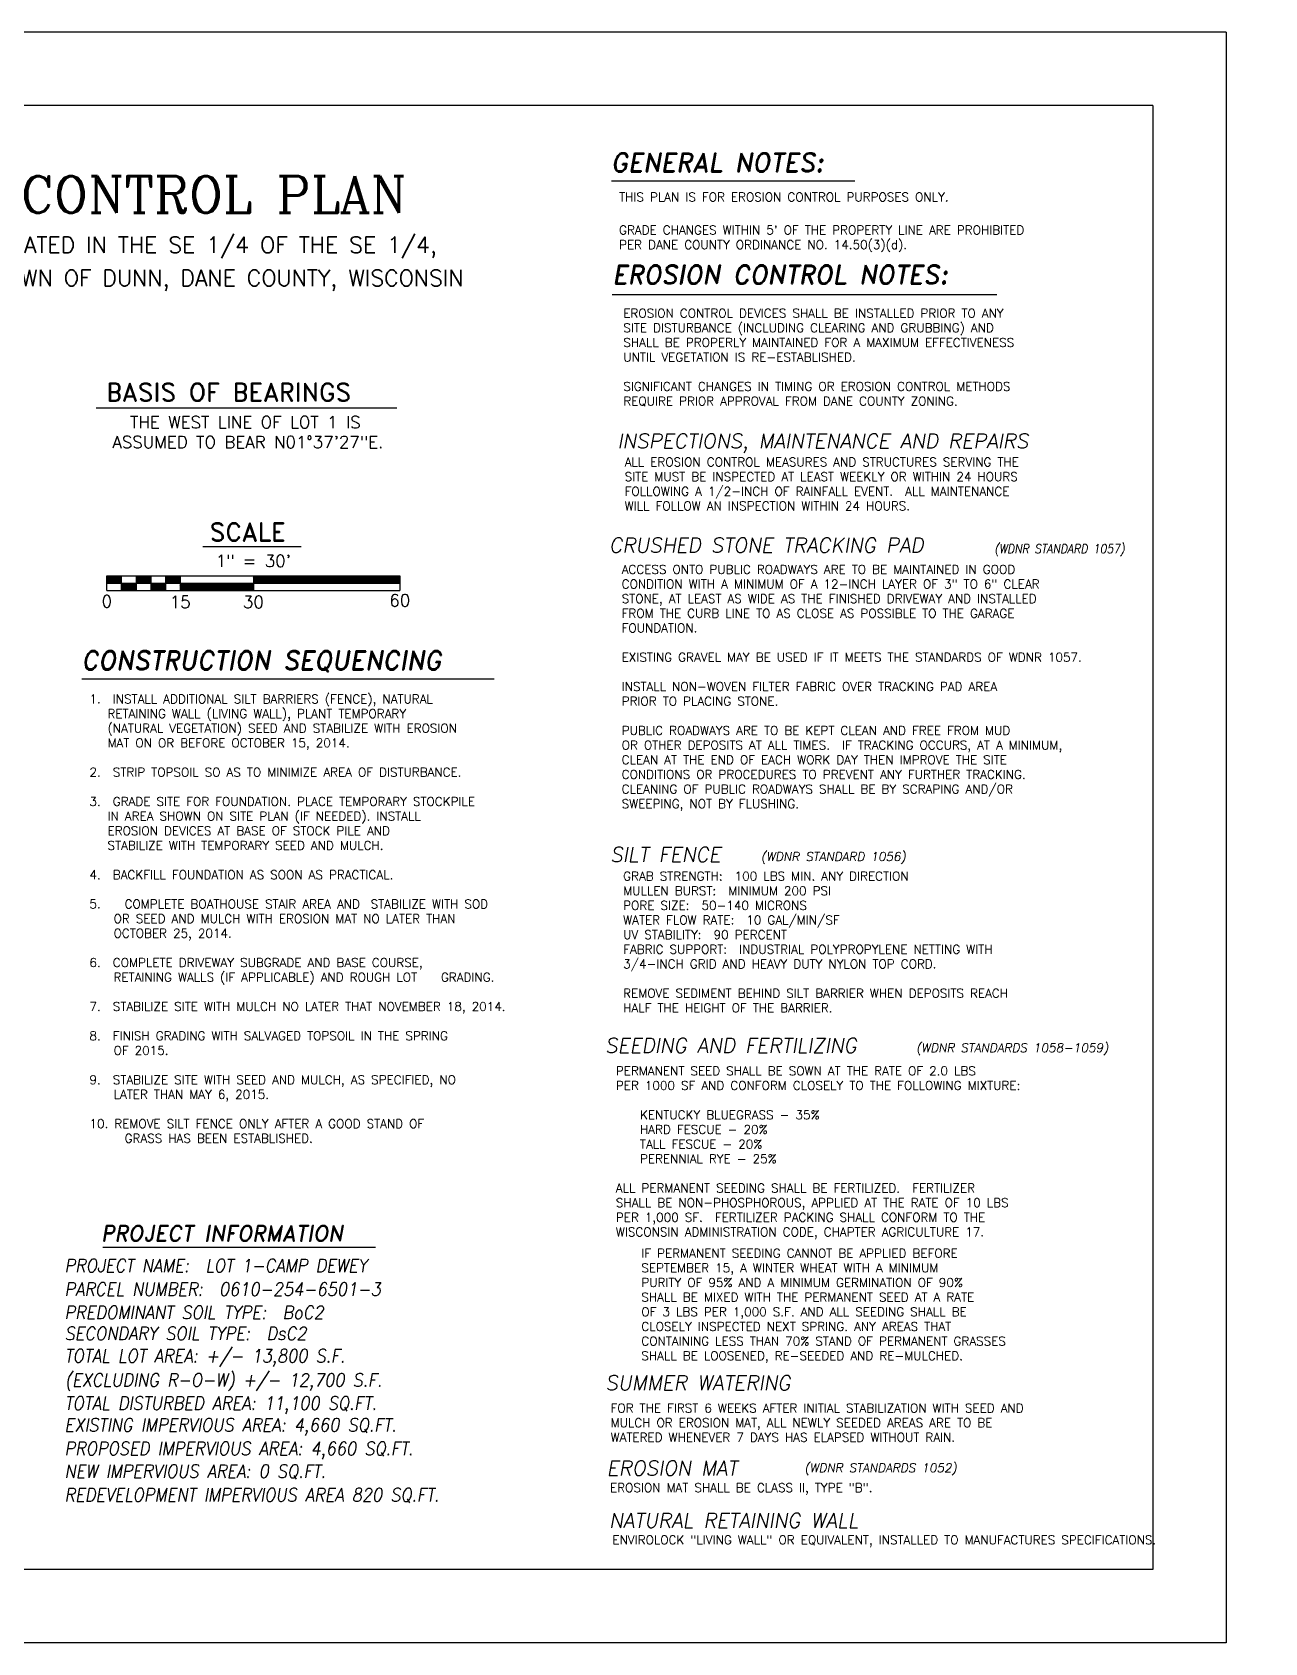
# Model space of a CAD drawing. Extents: x 855770 to 944465, y 436904 to 437335.
# Drawn here: x 856035.9 to 856288.4, y 436903.9 to 437233.9 of the extents above; entities that cross this region are included whole.
import ezdxf
from ezdxf.enums import TextEntityAlignment as Align

# ---------------------------------------------------------------- set-up
doc = ezdxf.new("R2010")
doc.units = 0
doc.header["$MEASUREMENT"] = 0
doc.layers.get('0').update_dxf_attribs({"linetype": 'CONTINUOUS'})
for name, color, linetype in [('SHEET', 3, 'CONTINUOUS'), ('TEXT', 7, 'CONTINUOUS'), ('TITLES', 3, 'CONTINUOUS'), ('Tracking Pad', 7, 'CONTINUOUS')]:
    doc.layers.add(name, color=color, linetype=linetype)
doc.styles.add('ROMANC', font='ROMANC', dxfattribs={"height": 10})
doc.styles.add('ROMAND', font='romand', dxfattribs={"oblique": 10, "height": 8})
doc.styles.add('ROMANS', font='ROMANS.shx', dxfattribs={"height": 2})

# ---------------------------------------------------------------- blocks, each defined once
blk = doc.blocks.new('*X2')
at = {"color": 0}
for p, q in [((3361.56, 2029.9), (3363.93, 2032.27)), ((3361.56, 2030.43), (3363.4, 2032.27)), ((3361.56, 2030.96), (3362.87, 2032.27)), ((3361.56, 2031.49), (3362.34, 2032.27)), ((3361.56, 2032.02), (3361.81, 2032.27)), ((3361.96, 2029.77), (3364.46, 2032.27)), ((3362.49, 2029.77), (3364.99, 2032.27)), ((3363.02, 2029.77), (3365.52, 2032.27)), ((3363.55, 2029.77), (3366.05, 2032.27)), ((3364.08, 2029.77), (3366.56, 2032.25)), ((3364.61, 2029.77), (3366.56, 2031.72)), ((3365.14, 2029.77), (3366.56, 2031.19)), ((3365.67, 2029.77), (3366.56, 2030.66)), ((3366.2, 2029.77), (3366.56, 2030.13)), ((3366.56, 2027.48), (3368.85, 2029.77)), ((3366.56, 2028.01), (3368.32, 2029.77)), ((3366.56, 2028.54), (3367.79, 2029.77)), ((3366.56, 2029.07), (3367.26, 2029.77)), ((3366.56, 2029.6), (3366.73, 2029.77)), ((3366.88, 2027.27), (3369.38, 2029.77)), ((3367.41, 2027.27), (3369.91, 2029.77)), ((3367.94, 2027.27), (3370.44, 2029.77)), ((3368.47, 2027.27), (3370.97, 2029.77)), ((3369, 2027.27), (3371.5, 2029.77)), ((3371.56, 2029.82), (3374, 2032.27)), ((3371.56, 2030.35), (3373.47, 2032.27)), ((3371.56, 2030.88), (3372.94, 2032.27)), ((3371.56, 2031.41), (3372.41, 2032.27)), ((3371.56, 2031.94), (3371.88, 2032.27)), ((3372.03, 2029.77), (3374.53, 2032.27)), ((3372.56, 2029.77), (3375.06, 2032.27)), ((3373.09, 2029.77), (3375.59, 2032.27)), ((3373.63, 2029.77), (3376.13, 2032.27)), ((3374.16, 2029.77), (3376.56, 2032.17)), ((3374.69, 2029.77), (3376.56, 2031.64)), ((3375.22, 2029.77), (3376.56, 2031.11)), ((3375.75, 2029.77), (3376.56, 2030.58)), ((3376.28, 2029.77), (3376.56, 2030.05)), ((3376.56, 2027.4), (3378.93, 2029.77)), ((3376.56, 2027.93), (3378.4, 2029.77)), ((3376.56, 2028.46), (3377.87, 2029.77)), ((3376.56, 2028.99), (3377.34, 2029.77)), ((3376.56, 2029.52), (3376.81, 2029.77)), ((3376.96, 2027.27), (3379.46, 2029.77)), ((3377.49, 2027.27), (3379.99, 2029.77)), ((3378.02, 2027.27), (3380.52, 2029.77)), ((3378.55, 2027.27), (3381.05, 2029.77)), ((3379.08, 2027.27), (3381.56, 2029.75)), ((3381.56, 2030.28), (3383.55, 2032.27)), ((3381.56, 2030.81), (3383.02, 2032.27)), ((3381.56, 2031.34), (3382.49, 2032.27)), ((3381.56, 2031.87), (3381.96, 2032.27)), ((3381.58, 2029.77), (3384.08, 2032.27)), ((3382.11, 2029.77), (3384.61, 2032.27)), ((3382.64, 2029.77), (3385.14, 2032.27)), ((3383.17, 2029.77), (3385.67, 2032.27)), ((3383.7, 2029.77), (3386.2, 2032.27)), ((3384.23, 2029.77), (3386.56, 2032.1)), ((3384.76, 2029.77), (3386.56, 2031.57)), ((3385.29, 2029.77), (3386.56, 2031.03)), ((3385.82, 2029.77), (3386.56, 2030.5)), ((3386.35, 2029.77), (3386.56, 2029.97)), ((3386.56, 2027.32), (3389, 2029.77)), ((3386.56, 2027.85), (3388.47, 2029.77)), ((3386.56, 2028.38), (3387.94, 2029.77)), ((3386.56, 2028.91), (3387.41, 2029.77)), ((3386.56, 2029.44), (3386.88, 2029.77)), ((3387.04, 2027.27), (3389.54, 2029.77)), ((3387.57, 2027.27), (3390.07, 2029.77)), ((3388.1, 2027.27), (3390.6, 2029.77)), ((3388.63, 2027.27), (3391.13, 2029.77)), ((3389.16, 2027.27), (3391.66, 2029.77)), ((3389.69, 2027.27), (3392.19, 2029.77)), ((3390.22, 2027.27), (3392.72, 2029.77)), ((3390.75, 2027.27), (3393.25, 2029.77)), ((3391.28, 2027.27), (3393.78, 2029.77)), ((3391.81, 2027.27), (3394.31, 2029.77)), ((3392.34, 2027.27), (3394.84, 2029.77)), ((3392.87, 2027.27), (3395.37, 2029.77)), ((3393.4, 2027.27), (3395.9, 2029.77)), ((3393.93, 2027.27), (3396.43, 2029.77)), ((3394.46, 2027.27), (3396.96, 2029.77)), ((3394.99, 2027.27), (3397.49, 2029.77)), ((3395.52, 2027.27), (3398.02, 2029.77)), ((3396.05, 2027.27), (3398.55, 2029.77)), ((3396.58, 2027.27), (3399.08, 2029.77)), ((3397.11, 2027.27), (3399.61, 2029.77)), ((3397.64, 2027.27), (3400.14, 2029.77)), ((3398.17, 2027.27), (3400.67, 2029.77)), ((3398.7, 2027.27), (3401.2, 2029.77)), ((3399.23, 2027.27), (3401.73, 2029.77)), ((3399.76, 2027.27), (3402.26, 2029.77)), ((3400.29, 2027.27), (3402.79, 2029.77)), ((3400.82, 2027.27), (3403.32, 2029.77)), ((3401.35, 2027.27), (3403.85, 2029.77)), ((3401.88, 2027.27), (3404.38, 2029.77)), ((3402.41, 2027.27), (3404.91, 2029.77)), ((3402.94, 2027.27), (3405.44, 2029.77)), ((3403.48, 2027.27), (3405.98, 2029.77)), ((3404.01, 2027.27), (3406.51, 2029.77)), ((3404.54, 2027.27), (3407.04, 2029.77)), ((3405.07, 2027.27), (3407.57, 2029.77)), ((3405.6, 2027.27), (3408.1, 2029.77)), ((3406.13, 2027.27), (3408.63, 2029.77)), ((3406.66, 2027.27), (3409.16, 2029.77)), ((3407.19, 2027.27), (3409.69, 2029.77)), ((3407.72, 2027.27), (3410.22, 2029.77)), ((3408.25, 2027.27), (3410.75, 2029.77)), ((3408.78, 2027.27), (3411.28, 2029.77)), ((3409.31, 2027.27), (3411.56, 2029.52)), ((3411.56, 2030.05), (3413.78, 2032.27)), ((3411.56, 2030.58), (3413.25, 2032.27)), ((3411.56, 2031.11), (3412.72, 2032.27)), ((3411.56, 2031.64), (3412.19, 2032.27)), ((3411.56, 2032.17), (3411.66, 2032.27)), ((3411.81, 2029.77), (3414.31, 2032.27)), ((3412.34, 2029.77), (3414.84, 2032.27)), ((3412.87, 2029.77), (3415.37, 2032.27)), ((3413.4, 2029.77), (3415.9, 2032.27)), ((3413.93, 2029.77), (3416.43, 2032.27)), ((3414.46, 2029.77), (3416.96, 2032.27)), ((3414.99, 2029.77), (3417.49, 2032.27)), ((3415.52, 2029.77), (3418.02, 2032.27)), ((3416.05, 2029.77), (3418.55, 2032.27)), ((3416.58, 2029.77), (3419.08, 2032.27)), ((3417.11, 2029.77), (3419.61, 2032.27)), ((3417.64, 2029.77), (3420.14, 2032.27)), ((3418.17, 2029.77), (3420.67, 2032.27)), ((3418.7, 2029.77), (3421.2, 2032.27)), ((3419.23, 2029.77), (3421.73, 2032.27)), ((3419.76, 2029.77), (3422.26, 2032.27)), ((3420.29, 2029.77), (3422.79, 2032.27)), ((3420.82, 2029.77), (3423.32, 2032.27)), ((3421.35, 2029.77), (3423.85, 2032.27)), ((3421.89, 2029.77), (3424.39, 2032.27)), ((3422.42, 2029.77), (3424.92, 2032.27)), ((3422.95, 2029.77), (3425.45, 2032.27)), ((3423.48, 2029.77), (3425.98, 2032.27)), ((3424.01, 2029.77), (3426.51, 2032.27)), ((3424.54, 2029.77), (3427.04, 2032.27)), ((3425.07, 2029.77), (3427.57, 2032.27)), ((3425.6, 2029.77), (3428.1, 2032.27)), ((3426.13, 2029.77), (3428.63, 2032.27)), ((3426.66, 2029.77), (3429.16, 2032.27)), ((3427.19, 2029.77), (3429.69, 2032.27)), ((3427.72, 2029.77), (3430.22, 2032.27)), ((3428.25, 2029.77), (3430.75, 2032.27)), ((3428.78, 2029.77), (3431.28, 2032.27)), ((3429.31, 2029.77), (3431.81, 2032.27)), ((3429.84, 2029.77), (3432.34, 2032.27)), ((3430.37, 2029.77), (3432.87, 2032.27)), ((3430.9, 2029.77), (3433.4, 2032.27)), ((3431.43, 2029.77), (3433.93, 2032.27)), ((3431.96, 2029.77), (3434.46, 2032.27)), ((3432.49, 2029.77), (3434.99, 2032.27)), ((3433.02, 2029.77), (3435.52, 2032.27)), ((3433.55, 2029.77), (3436.05, 2032.27)), ((3434.08, 2029.77), (3436.58, 2032.27)), ((3434.61, 2029.77), (3437.11, 2032.27)), ((3435.14, 2029.77), (3437.64, 2032.27)), ((3435.67, 2029.77), (3438.17, 2032.27)), ((3436.2, 2029.77), (3438.7, 2032.27)), ((3436.73, 2029.77), (3439.23, 2032.27)), ((3437.26, 2029.77), (3439.76, 2032.27)), ((3437.8, 2029.77), (3440.3, 2032.27)), ((3438.33, 2029.77), (3440.83, 2032.27)), ((3438.86, 2029.77), (3441.36, 2032.27)), ((3439.39, 2029.77), (3441.89, 2032.27)), ((3439.92, 2029.77), (3442.42, 2032.27)), ((3440.45, 2029.77), (3442.95, 2032.27)), ((3440.98, 2029.77), (3443.48, 2032.27)), ((3441.51, 2029.77), (3444.01, 2032.27)), ((3442.04, 2029.77), (3444.54, 2032.27)), ((3442.57, 2029.77), (3445.07, 2032.27)), ((3443.1, 2029.77), (3445.6, 2032.27)), ((3443.63, 2029.77), (3446.13, 2032.27)), ((3444.16, 2029.77), (3446.66, 2032.27)), ((3444.69, 2029.77), (3447.19, 2032.27)), ((3445.22, 2029.77), (3447.72, 2032.27)), ((3445.75, 2029.77), (3448.25, 2032.27)), ((3446.28, 2029.77), (3448.78, 2032.27)), ((3446.81, 2029.77), (3449.31, 2032.27)), ((3447.34, 2029.77), (3449.84, 2032.27)), ((3447.87, 2029.77), (3450.37, 2032.27)), ((3448.4, 2029.77), (3450.9, 2032.27)), ((3448.93, 2029.77), (3451.43, 2032.27)), ((3449.46, 2029.77), (3451.96, 2032.27)), ((3449.99, 2029.77), (3452.49, 2032.27)), ((3450.52, 2029.77), (3453.02, 2032.27)), ((3451.05, 2029.77), (3453.55, 2032.27)), ((3451.58, 2029.77), (3454.08, 2032.27)), ((3452.11, 2029.77), (3454.61, 2032.27)), ((3452.64, 2029.77), (3455.14, 2032.27)), ((3453.17, 2029.77), (3455.67, 2032.27)), ((3453.7, 2029.77), (3456.2, 2032.27)), ((3454.24, 2029.77), (3456.74, 2032.27)), ((3454.77, 2029.77), (3457.27, 2032.27)), ((3455.3, 2029.77), (3457.8, 2032.27)), ((3455.83, 2029.77), (3458.33, 2032.27)), ((3456.36, 2029.77), (3458.86, 2032.27)), ((3456.89, 2029.77), (3459.39, 2032.27)), ((3457.42, 2029.77), (3459.92, 2032.27)), ((3457.95, 2029.77), (3460.45, 2032.27)), ((3458.48, 2029.77), (3460.98, 2032.27)), ((3459.01, 2029.77), (3461.51, 2032.27)), ((3459.54, 2029.77), (3461.56, 2031.79)), ((3460.07, 2029.77), (3461.56, 2031.26)), ((3460.6, 2029.77), (3461.56, 2030.73)), ((3461.13, 2029.77), (3461.56, 2030.2)), ((3369.53, 2027.27), (3371.56, 2029.29)), ((3370.06, 2027.27), (3371.56, 2028.76)), ((3370.59, 2027.27), (3371.56, 2028.23)), ((3371.13, 2027.27), (3371.56, 2027.7)), ((3379.61, 2027.27), (3381.56, 2029.22)), ((3380.14, 2027.27), (3381.56, 2028.69)), ((3380.67, 2027.27), (3381.56, 2028.16)), ((3381.2, 2027.27), (3381.56, 2027.63)), ((3409.84, 2027.27), (3411.56, 2028.99)), ((3410.37, 2027.27), (3411.56, 2028.46)), ((3410.9, 2027.27), (3411.56, 2027.93)), ((3411.43, 2027.27), (3411.56, 2027.4))]:
    blk.add_line(p, q, dxfattribs=at)

msp = doc.modelspace()

# ---------------------------------------------------------------- linework, layer by layer
at = {"layer": 'SHEET', "color": 1}
for p, q in [((856280.47, 437233.93), (855770.47, 437233.93)), ((856280.47, 437233.93), (856280.47, 436903.93)), ((856280.47, 436903.93), (855770.47, 436903.93))]:
    msp.add_line(p, q, dxfattribs=at)
at = {"layer": 'SHEET', "color": 8}
for p, q in [((856265.47, 437218.93), (855785.47, 437218.93)), ((856265.47, 437218.93), (856265.47, 436918.93)), ((856265.47, 436918.93), (855785.47, 436918.93))]:
    msp.add_line(p, q, dxfattribs=at)
at = {"layer": 'SHEET', "color": 3, "linetype": 'Continuous'}
for p, q in [((856154.59, 437203.47), (856204.43, 437203.47)), ((856154.7, 437180.2), (856233.51, 437180.2)), ((856046.09, 437101.46), (856130.51, 437101.46))]:
    msp.add_line(p, q, dxfattribs=at)
at = {"layer": 'SHEET', "linetype": 'Continuous'}
for p, q in [((856070.83, 437128.58, 693.27), (856090.96, 437128.58, 693.27)), ((856051.2, 437119.53, 693.27), (856051.2, 437122.53, 693.27)), ((856051.2, 437122.53, 693.27), (856111.2, 437122.53, 693.27)), ((856054.2, 437119.53, 693.27), (856054.2, 437122.53, 693.27)), ((856057.2, 437122.53, 693.27), (856057.2, 437119.53, 693.27)), ((856060.2, 437122.53, 693.27), (856060.2, 437119.53, 693.27)), ((856063.2, 437122.53, 693.27), (856063.2, 437119.53, 693.27)), ((856066.2, 437122.53, 693.27), (856066.2, 437119.53, 693.27)), ((856081.2, 437122.53, 693.27), (856081.2, 437119.53, 693.27)), ((856111.2, 437122.53, 693.27), (856111.2, 437119.53, 693.27)), ((856051.2, 437121.03, 693.27), (856111.2, 437121.03, 693.27)), ((856051.2, 437119.53, 693.27), (856111.2, 437119.53, 693.27))]:
    msp.add_line(p, q, dxfattribs=at)
at = {"layer": 'SHEET', "color": 3}
msp.add_line((856050.35, 436984.99), (856106.24, 436984.99), dxfattribs=at)
at = {"layer": 'TITLES', "color": 3}
msp.add_line((856048.97, 437156.95, 693.27), (856110.61, 437156.95, 693.27), dxfattribs=at)

# ---------------------------------------------------------------- block references
at = {"layer": 'SHEET', "xscale": 0.6000000000349246, "yscale": 0.5999999999912689, "zscale": 0.5999999999999999}
msp.add_blockref('*X2', (854034.27, 435903.16, 693.27), dxfattribs=at)

# ---------------------------------------------------------------- texts
at = {"layer": 'SHEET', "color": 5, "style": 'ROMANC'}
msp.add_text('EROSION CONTROL PLAN', height=7.5, dxfattribs=at).set_placement((856047.85, 437196.92), align=Align.CENTER)
at = {"layer": 'SHEET', "color": 4, "linetype": 'Continuous', "style": 'ROMAND'}
msp.add_text('SCALE', height=3.75, rotation=0.0217, dxfattribs=at).set_placement((856072.26, 437133.39, 693.27), align=Align.TOP_LEFT)
at = {"layer": 'SHEET', "color": 4, "style": 'ROMAND', "oblique": 10}
msp.add_text('PROJECT INFORMATION', height=3.24, dxfattribs=at).set_placement((856049.99, 436986.2))
at = {"layer": 'TEXT', "color": 4, "oblique": 10}
for s, height, style, p in [('GENERAL NOTES:', 3.84, 'ROMAND', (856154.46, 437205.32)), ('EROSION CONTROL NOTES:', 3.84, 'ROMAND', (856154.74, 437182.34)), ('CRUSHED STONE TRACKING PAD', 3, 'ROMANS', (856154.08, 437127.32)), ('CONSTRUCTION SEQUENCING', 3.84, 'ROMAND', (856045.96, 437103.3)), ('SILT FENCE', 3, 'ROMANS', (856154.31, 437063.92)), ('SEEDING AND FERTILIZING', 3, 'ROMANS', (856153.26, 437024.82)), ('SUMMER WATERING', 3, 'ROMANS', (856153.32, 436955.68, 21.2)), ('EROSION MAT', 3, 'ROMANS', (856153.6, 436938.22, 21.2)), ('NATURAL RETAINING WALL', 3, 'ROMANS', (856154.08, 436927.51, 21.2))]:
    msp.add_text(s, height=height, dxfattribs=dict(at, style=style)).set_placement(p)
at = {"layer": 'TEXT', "color": 4, "style": 'ROMANS', "oblique": 10}
msp.add_text('INSPECTIONS, MAINTENANCE AND REPAIRS', height=3, dxfattribs=at).set_placement((856155.76, 437147.77), align=Align.BOTTOM_LEFT)
at = {"layer": 'TEXT', "color": 3, "style": 'ROMANS', "oblique": 10, "width": 0.9}
for s, p in [('PROJECT NAME:  LOT 1-CAMP DEWEY', (856042.51, 436979.05)), ('PARCEL NUMBER:  0610-254-6501-3', (856042.51, 436974.21)), ('PREDOMINANT SOIL TYPE:  BoC2', (856042.51, 436969.46)), ('SECONDARY SOIL TYPE:  DsC2', (856042.54, 436965.16)), ('TOTAL LOT AREA: +/- 13,800 S.F.', (856042.52, 436960.55)), ('(EXCLUDING R-O-W) +/- 12,700 S.F.', (856042.6, 436955.61)), ('TOTAL DISTURBED AREA: 11,100 SQ.FT.   ', (856042.51, 436950.85)), ('EXISTING IMPERVIOUS AREA: 4,660 SQ.FT.', (856042.51, 436946.4)), ('PROPOSED IMPERVIOUS AREA: 4,660 SQ.FT.', (856042.51, 436941.58)), ('NEW IMPERVIOUS AREA: 0 SQ.FT.', (856042.51, 436936.91)), ('REDEVELOPMENT IMPERVIOUS AREA 820 SQ.FT.', (856042.51, 436932.08))]:
    msp.add_text(s, height=2.7, dxfattribs=at).set_placement(p, align=Align.BOTTOM_LEFT)
at = {"layer": 'TITLES', "color": 4, "style": 'ROMANS'}
for s, p in [('LOT 1, CAMP DEWEY; LOCATED IN THE SE 1/4 OF THE SE 1/4,', (856047.93, 437190.36, -50)), ('SECTION 25, T6N, R10E, TOWN OF DUNN, DANE COUNTY, WISCONSIN', (856047.97, 437183.56, -50))]:
    msp.add_text(s, height=3.3, dxfattribs=at).set_placement(p, align=Align.MIDDLE_CENTER)
at = {"layer": 'TITLES', "color": 4, "style": 'ROMAND'}
msp.add_text('BASIS OF BEARINGS', height=3.75, dxfattribs=at).set_placement((856051.1, 437158.3, 693.27))
at = {"layer": 'TITLES', "style": 'ROMANS'}
for s, p in [('THE WEST LINE OF LOT 1 IS', (856079.54, 437152.77, 643.27)), ('ASSUMED TO BEAR N01%%d37\'27"E.', (856080.07, 437148.69, 643.27))]:
    msp.add_text(s, height=2.5, dxfattribs=at).set_placement(p, align=Align.CENTER)
at = {"layer": 'TITLES', "color": 2, "style": 'ROMANS', "oblique": 10, "width": 0.9}
msp.add_text(' (WDNR STANDARD 1057)', height=1.8, dxfattribs=at).set_placement((856245.81, 437127.2, 693.27), align=Align.CENTER)
at = {"layer": 'TITLES', "style": 'ROMANS'}
for s, p in [('1" = 30\'', (856081.18, 437125.61, 693.27)), ('0', (856051.18, 437117.3, 693.27)), ('15', (856066.2, 437117.2, 693.27)), ('30', (856081.2, 437117.2, 693.27)), ('60', (856111.2, 437117.5, 693.27))]:
    msp.add_text(s, height=2.5, dxfattribs=at).set_placement(p, align=Align.MIDDLE_CENTER)
at = {"layer": 'TITLES', "color": 2, "style": 'ROMANS', "oblique": 10}
for s, p in [(' (WDNR STANDARD 1056)', (856199.42, 437064.12, 693.27)), (' (WDNR STANDARDS 1058-1059)', (856236.05, 437024.95, 693.27)), (' (WDNR STANDARDS 1052)', (856209.09, 436938.88, 693.27))]:
    msp.add_text(s, height=1.8, dxfattribs=at).set_placement(p, align=Align.CENTER)
at = {"layer": 'Tracking Pad', "color": 1, "char_height": 1.8, "attachment_point": 1, "style": 'ROMANS'}
for s, insert, width in [('THIS PLAN IS FOR EROSION CONTROL PURPOSES ONLY.', (856156.12, 437201.06), 91.4204), ("GRADE CHANGES WITHIN 5' OF THE PROPERTY LINE ARE PROHIBITED PER DANE COUNTY ORDINANCE NO. 14.50(3)(d).", (856156.12, 437194.3), 91.4204), ('EROSION CONTROL DEVICES SHALL BE INSTALLED PRIOR TO ANY \\PSITE DISTURBANCE (INCLUDING CLEARING AND GRUBBING) AND \\PSHALL BE PROPERLY MAINTAINED FOR A MAXIMUM EFFECTIVENESS \\PUNTIL VEGETATION IS RE-ESTABLISHED. \\P\\PSIGNIFICANT CHANGES IN TIMING OR EROSION CONTROL METHODS\\PREQUIRE PRIOR APPROVAL FROM DANE COUNTY ZONING.', (856156.99, 437177.25), 92.0128), ('ALL EROSION CONTROL MEASURES AND STRUCTURES SERVING THE \\PSITE MUST BE INSPECTED AT LEAST WEEKLY OR WITHIN 24 HOURS \\PFOLLOWING A 1/2-INCH OF RAINFALL EVENT.  ALL MAINTENANCE \\PWILL FOLLOW AN INSPECTION WITHIN 24 HOURS. ', (856157.26, 437146.76), 117.0593), ('ACCESS ONTO PUBLIC ROADWAYS ARE TO BE MAINTAINED IN GOOD CONDITION WITH A MINIMUM OF A 12-INCH LAYER OF 3" TO 6" CLEAR STONE, AT LEAST AS WIDE AS THE FINISHED DRIVEWAY AND INSTALLED FROM THE CURB LINE TO AS CLOSE AS POSSIBLE TO THE GARAGE FOUNDATION.\\P\\PEXISTING GRAVEL MAY BE USED IF IT MEETS THE STANDARDS OF WDNR 1057.\\P\\PINSTALL NON-WOVEN FILTER FABRIC OVER TRACKING PAD AREA \\PPRIOR TO PLACING STONE.\\P\\PPUBLIC ROADWAYS ARE TO BE KEPT CLEAN AND FREE FROM MUD \\POR OTHER DEPOSITS AT ALL TIMES.  IF TRACKING OCCURS, AT A MINIMUM, CLEAN AT THE END OF EACH WORK DAY THEN IMPROVE THE SITE CONDITIONS OR PROCEDURES TO PREVENT ANY FURTHER TRACKING. CLEANING OF PUBLIC ROADWAYS SHALL BE BY SCRAPING AND/OR SWEEPING, NOT BY FLUSHING.', (856156.65, 437124.76), 98.7326), ('1.  INSTALL ADDITIONAL SILT BARRIERS (FENCE), NATURAL \\P   RETAINING WALL (LIVING WALL), PLANT TEMPORARY \\P   (NATURAL VEGETATION) SEED AND STABILIZE WITH EROSION\\P   MAT ON OR BEFORE OCTOBER 15, 2014. \\P\\P2.  STRIP TOPSOIL SO AS TO MINIMIZE AREA OF DISTURBANCE.\\P\\P3.  GRADE SITE FOR FOUNDATION. PLACE TEMPORARY STOCKPILE \\P   IN AREA SHOWN ON SITE PLAN (IF NEEDED). INSTALL   \\P   EROSION DEVICES AT BASE OF STOCK PILE AND \\P   STABILIZE WITH TEMPORARY SEED AND MULCH.\\P\\P4.  BACKFILL FOUNDATION AS SOON AS PRACTICAL.\\P\\P5.^ICOMPLETE BOATHOUSE STAIR AREA AND^ISTABILIZE WITH SOD\\P    OR SEED AND MULCH WITH EROSION MAT NO LATER THAN\\P    OCTOBER 25, 2014.\\P\\P6.  COMPLETE DRIVEWAY SUBGRADE AND BASE COURSE, \\P    RETAINING WALLS (IF APPLICABLE) AND ROUGH LOT ^IGRADING.\\P\\P\\pi-7.2,l7.2;7.  STABILIZE SITE WITH MULCH NO LATER THAT NOVEMBER 18, 2014.\\P\\pi0,l0;\\P8.  FINISH GRADING WITH SALVAGED TOPSOIL IN THE SPRING \\P    OF 2015.\\P\\P9.  STABILIZE SITE WITH SEED AND MULCH, AS SPECIFIED, NO\\P    LATER THAN MAY 6, 2015. \\P\\P10. REMOVE SILT FENCE ONLY AFTER A GOOD STAND OF \\P^IGRASS HAS BEEN ESTABLISHED.', (856047.62, 437098.21), 96.5369), ('GRAB STRENGTH:  100 LBS MIN. ANY DIRECTION\\PMULLEN BURST:  MINIMUM 200 PSI\\PPORE SIZE:  50-140 MICRONS\\PWATER FLOW RATE:  10 GAL/MIN/SF\\PUV STABILITY:  90 PERCENT\\PFABRIC SUPPORT:  INDUSTRIAL POLYPROPYLENE NETTING WITH \\P3/4-INCH GRID AND HEAVY DUTY NYLON TOP CORD.\\P\\PREMOVE SEDIMENT BEHIND SILT BARRIER WHEN DEPOSITS REACH \\PHALF THE HEIGHT OF THE BARRIER.', (856156.96, 437061.92), 112.9145), ('PERMANENT SEED SHALL BE SOWN AT THE RATE OF 2.0 LBS \\PPER 1000 SF AND CONFORM CLOSELY TO THE FOLLOWING MIXTURE:\\P\\P    KENTUCKY BLUEGRASS - 35%\\P    HARD FESCUE - 20%\\P    TALL FESCUE - 20%\\P    PERENNIAL RYE - 25%\\P\\PALL PERMANENT SEEDING SHALL BE FERTILIZED.  FERTILIZER \\PSHALL BE NON-PHOSPHOROUS, APPLIED AT THE RATE OF 10 LBS \\PPER 1,000 SF.  FERTILIZER PACKING SHALL CONFORM TO THE \\PWISCONSIN ADMINISTRATION CODE, CHAPTER AGRICULTURE 17.', (856155.46, 437022.01), 100.49), ('IF PERMANENT SEEDING CANNOT BE APPLIED BEFORE\\PSEPTEMBER 15, A WINTER WHEAT WITH A MINIMUM\\PPURITY OF 95% AND A MINIMUM GERMINATION OF 90%\\PSHALL BE MIXED WITH THE PERMANENT SEED AT A RATE\\POF 3 LBS PER 1,000 S.F. AND ALL SEEDING SHALL BE\\PCLOSELY INSPECTED NEXT SPRING. ANY AREAS THAT \\PCONTAINING LESS THAN 70% STAND OF PERMANENT GRASSES \\PSHALL BE LOOSENED, RE-SEEDED AND RE-MULCHED.', (856160.68, 436984.64), 100.49), ('FOR THE FIRST 6 WEEKS AFTER INITIAL STABILIZATION WITH SEED AND\\PMULCH OR EROSION MAT, ALL NEWLY SEEDED AREAS ARE TO BE \\PWATERED WHENEVER 7 DAYS HAS ELAPSED WITHOUT RAIN.', (856154.38, 436952.92), 106.8262), ('EROSION MAT SHALL BE CLASS II, TYPE "B".', (856154.27, 436936.61), 106.8262), ('ENVIROLOCK "LIVING WALL" OR EQUIVALENT, INSTALLED TO MANUFACTURES SPECIFICATIONS.', (856154.76, 436925.9), 106.8262)]:
    msp.add_mtext(s, dxfattribs=dict(at, insert=insert, width=width))

doc.saveas('drawing.dxf')
